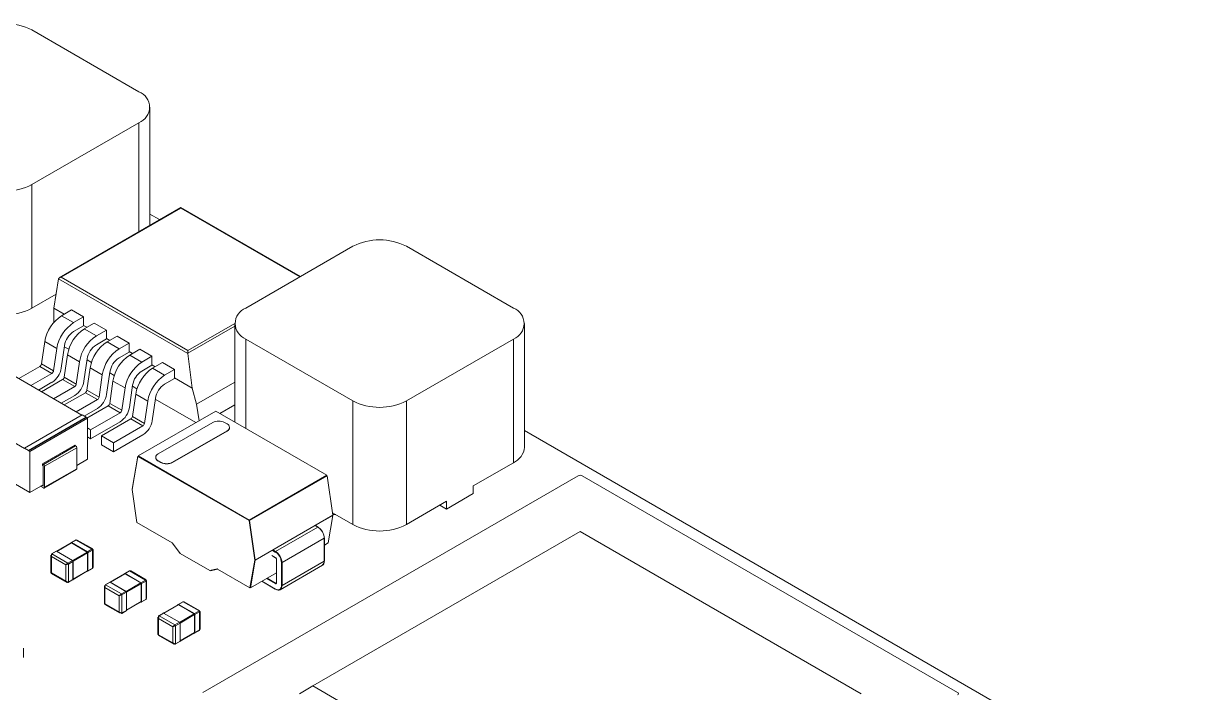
# Model space of a CAD drawing. Header units: millimetres. Extents: x -37 to 256, y 6 to 200.
# Drawn here: x 225.35 to 256.33, y 177.45 to 195.12 of the extents above; entities that cross this region are included whole.
import ezdxf

# ---------------------------------------------------------------- set-up
doc = ezdxf.new("R2010")
doc.units = ezdxf.units.MM

msp = doc.modelspace()

# ---------------------------------------------------------------- linework, layer by layer
at = {"color": 7, "linetype": 'Continuous', "lineweight": 15}
for p, q in [((228.403, 193.316), (225.574, 194.949)), ((228.696, 189.791), (228.696, 192.908)), ((225.574, 190.867), (228.403, 192.5)), ((225.574, 190.867), (225.574, 187.601)), ((229.511, 190.262), (226.295, 188.405)), ((229.511, 190.245), (226.345, 188.417)), ((232.676, 188.435), (229.511, 190.262)), ((229.511, 190.262), (229.511, 190.245)), ((228.95, 189.938), (228.696, 190.085)), ((234.06, 189.234), (231.231, 187.601)), ((238.302, 187.601), (235.474, 189.234)), ((226.274, 188.377), (226.158, 187.598)), ((226.274, 188.377), (226.275, 188.383)), ((229.697, 186.401), (226.274, 188.377)), ((226.345, 188.417), (226.275, 188.383)), ((226.345, 188.417), (229.697, 186.482)), ((225.574, 187.601), (226.213, 187.969)), ((226.158, 187.598), (226.43, 187.441)), ((226.158, 187.238), (226.158, 187.598)), ((226.624, 187.554), (226.36, 187.401)), ((226.624, 187.554), (226.943, 187.37)), ((226.159, 187.231), (226.158, 187.238)), ((226.36, 187.401), (226.678, 187.218)), ((226.943, 187.37), (226.678, 187.218)), ((226.943, 187.133), (226.678, 186.981)), ((226.943, 187.146), (226.943, 187.37)), ((226.943, 187.146), (227.031, 187.095)), ((226.943, 187.133), (226.943, 187.146)), ((227.225, 187.207), (226.961, 187.054)), ((227.225, 187.207), (227.544, 187.023)), ((230.938, 187.193), (230.938, 184.59)), ((238.595, 183.927), (238.595, 187.193)), ((226.961, 187.054), (227.279, 186.871)), ((227.544, 187.023), (227.279, 186.871)), ((227.544, 186.799), (227.544, 187.023)), ((227.826, 186.86), (227.562, 186.707)), ((227.826, 186.86), (228.145, 186.676)), ((225.915, 186.716), (225.829, 186.126)), ((225.915, 186.716), (226.233, 186.533)), ((226.233, 186.533), (226.147, 185.943)), ((226.435, 186.606), (226.349, 186.016)), ((226.55, 186.513), (226.431, 186.582)), ((227.544, 186.786), (227.279, 186.634)), ((227.544, 186.799), (227.632, 186.748)), ((227.544, 186.786), (227.544, 186.799)), ((227.562, 186.707), (227.88, 186.524)), ((228.145, 186.676), (227.88, 186.524)), ((228.145, 186.452), (228.145, 186.676)), ((228.427, 186.513), (228.163, 186.36)), ((228.427, 186.513), (228.746, 186.329)), ((231.231, 186.785), (234.06, 185.152)), ((235.474, 185.152), (238.302, 186.785)), ((238.302, 183.518), (238.302, 186.785)), ((226.516, 186.369), (226.43, 185.779)), ((226.516, 186.369), (226.834, 186.186)), ((227.036, 186.259), (226.95, 185.669)), ((227.151, 186.166), (227.032, 186.235)), ((228.145, 186.439), (227.88, 186.287)), ((228.145, 186.452), (228.233, 186.401)), ((228.145, 186.439), (228.145, 186.452)), ((228.163, 186.36), (228.481, 186.177)), ((228.746, 186.329), (228.481, 186.177)), ((228.746, 186.105), (228.746, 186.329)), ((229.697, 186.482), (229.697, 186.408)), ((229.697, 186.408), (229.697, 186.401)), ((229.813, 185.488), (229.697, 186.401)), ((226.893, 184.778), (224.567, 186.121)), ((225.787, 186.062), (225.228, 185.739)), ((225.787, 186.062), (226.105, 185.878)), ((225.829, 186.126), (226.147, 185.943)), ((226.834, 186.186), (226.748, 185.596)), ((227.117, 186.022), (227.031, 185.432)), ((227.117, 186.022), (227.435, 185.839)), ((227.637, 185.912), (227.551, 185.322)), ((228.746, 186.092), (228.481, 185.94)), ((228.746, 186.092), (228.746, 186.105)), ((228.746, 186.105), (228.834, 186.054)), ((229.028, 186.166), (228.764, 186.013)), ((228.764, 186.013), (229.083, 185.83)), ((229.028, 186.166), (229.347, 185.982)), ((229.347, 185.982), (229.083, 185.83)), ((229.347, 185.758), (229.347, 185.982)), ((226.105, 185.878), (225.546, 185.556)), ((226.105, 185.642), (225.751, 185.437)), ((226.388, 185.715), (225.829, 185.392)), ((226.388, 185.715), (226.706, 185.531)), ((226.43, 185.779), (226.748, 185.596)), ((227.435, 185.839), (227.349, 185.249)), ((227.718, 185.675), (227.632, 185.085)), ((227.752, 185.819), (227.633, 185.888)), ((227.718, 185.675), (228.036, 185.492)), ((229.347, 185.745), (229.083, 185.593)), ((229.347, 185.745), (229.347, 185.758)), ((229.347, 185.758), (229.813, 185.488)), ((230.938, 185.642), (229.93, 185.06)), ((226.706, 185.531), (226.147, 185.209)), ((226.706, 185.295), (226.352, 185.09)), ((226.989, 185.368), (226.43, 185.045)), ((226.989, 185.368), (227.307, 185.184)), ((227.031, 185.432), (227.349, 185.249)), ((228.036, 185.492), (227.95, 184.902)), ((228.238, 185.565), (228.152, 184.975)), ((228.319, 185.329), (228.233, 184.738)), ((228.353, 185.472), (228.234, 185.541)), ((228.319, 185.329), (228.637, 185.145)), ((229.813, 185.488), (229.93, 185.06)), ((223.046, 185.243), (225.38, 183.896)), ((227.307, 185.184), (226.748, 184.862)), ((227.59, 185.021), (227.031, 184.698)), ((227.59, 185.021), (227.908, 184.837)), ((227.632, 185.085), (227.95, 184.902)), ((228.637, 185.145), (228.551, 184.555)), ((228.839, 185.218), (228.753, 184.628)), ((229.906, 184.576), (228.836, 185.194)), ((229.93, 185.06), (229.995, 184.627)), ((230.54, 184.82), (230.938, 185.05)), ((234.06, 181.886), (234.06, 185.152)), ((235.474, 185.152), (235.474, 181.886)), ((226.9, 184.782), (225.38, 183.904)), ((225.486, 183.843), (227.006, 184.721)), ((225.486, 183.835), (227.006, 184.713)), ((225.521, 183.815), (227.041, 184.692)), ((227.006, 184.721), (226.9, 184.782)), ((227.307, 184.948), (226.96, 184.747)), ((227.006, 184.721), (227.006, 184.713)), ((227.041, 184.692), (227.006, 184.713)), ((227.041, 184.692), (227.041, 183.61)), ((227.908, 184.837), (227.128, 184.387)), ((228.191, 184.674), (227.411, 184.224)), ((228.191, 184.674), (228.51, 184.49)), ((228.233, 184.738), (228.551, 184.555)), ((230.435, 184.881), (228.384, 183.697)), ((233.371, 183.185), (230.435, 184.881)), ((227.041, 184.437), (227.128, 184.387)), ((227.908, 184.601), (227.128, 184.15)), ((227.128, 184.387), (227.128, 184.15)), ((228.51, 184.49), (227.729, 184.04)), ((230.354, 184.581), (228.913, 183.749)), ((229.295, 183.529), (230.735, 184.36)), ((229.295, 183.523), (230.735, 184.355)), ((230.735, 184.541), (230.667, 184.581)), ((230.735, 184.36), (230.735, 184.355)), ((230.8, 184.445), (230.8, 184.451)), ((256.333, 174.13), (238.595, 184.37)), ((227.041, 184.2), (227.128, 184.15)), ((227.411, 184.224), (227.729, 184.04)), ((227.411, 184.224), (227.411, 183.987)), ((228.51, 184.254), (227.729, 183.803)), ((227.729, 184.04), (227.729, 183.803)), ((225.38, 183.904), (225.38, 183.896)), ((225.38, 183.904), (225.486, 183.843)), ((225.486, 183.843), (225.486, 183.835)), ((225.486, 183.835), (225.521, 183.815)), ((225.521, 183.815), (225.521, 182.733)), ((225.857, 183.488), (226.706, 183.978)), ((225.881, 183.474), (226.73, 183.964)), ((225.91, 183.424), (226.759, 183.914)), ((226.706, 183.978), (226.73, 183.964)), ((226.759, 183.914), (226.759, 183.358)), ((227.411, 183.987), (227.729, 183.803)), ((225.857, 183.447), (225.857, 183.488)), ((225.857, 183.488), (225.881, 183.474)), ((225.857, 183.447), (225.875, 183.437)), ((225.875, 183.437), (225.875, 182.896)), ((225.91, 183.424), (225.91, 182.868)), ((226.759, 183.447), (227.041, 183.61)), ((228.226, 182.822), (228.377, 183.694)), ((228.377, 183.685), (228.226, 182.812)), ((228.377, 183.685), (231.314, 181.989)), ((228.384, 183.697), (231.321, 182.002)), ((228.848, 183.659), (228.848, 183.653)), ((228.913, 183.569), (228.982, 183.529)), ((228.913, 183.563), (228.913, 183.569)), ((228.913, 183.563), (228.982, 183.523)), ((228.982, 183.529), (228.982, 183.523)), ((229.295, 183.529), (229.295, 183.523)), ((237.242, 182.906), (238.302, 183.518)), ((225.902, 182.849), (226.75, 183.339)), ((225.91, 182.868), (226.759, 183.358)), ((240.017, 183.174), (230.096, 177.447)), ((231.321, 182.002), (233.371, 183.185)), ((231.328, 181.991), (233.378, 183.175)), ((233.529, 182.128), (233.378, 183.175)), ((250.044, 177.447), (240.123, 183.174)), ((225.079, 182.988), (225.521, 182.733)), ((225.521, 182.733), (225.875, 182.937)), ((225.881, 182.851), (225.804, 182.896)), ((225.875, 182.896), (225.839, 182.916)), ((228.226, 182.812), (228.226, 182.821)), ((228.226, 182.812), (228.352, 181.939)), ((237.242, 182.702), (237.242, 182.906)), ((235.474, 181.886), (236.534, 182.498)), ((237.242, 182.702), (236.534, 182.294)), ((236.534, 182.294), (236.534, 182.498)), ((233.519, 182.198), (234.06, 181.886)), ((236.534, 182.294), (236.358, 182.396)), ((228.352, 181.939), (229.281, 181.403)), ((231.464, 180.943), (231.314, 181.989)), ((231.328, 181.991), (231.478, 180.944)), ((231.478, 180.944), (233.529, 182.128)), ((233.066, 181.858), (233.529, 182.125)), ((233.403, 181.397), (233.529, 182.125)), ((233.529, 182.135), (233.529, 182.127)), ((232.016, 181.171), (233.133, 181.816)), ((240.07, 181.702), (232.999, 177.62)), ((233.138, 181.817), (233.067, 181.858)), ((247.495, 177.416), (240.07, 181.702)), ((226.613, 181.399), (226.231, 181.178)), ((226.607, 181.397), (226.607, 181.395)), ((226.733, 181.477), (226.613, 181.408)), ((227.04, 181.158), (226.619, 181.401)), ((226.621, 181.398), (227.038, 181.157)), ((226.743, 181.476), (226.623, 181.407)), ((226.623, 181.407), (227.043, 181.164)), ((227.163, 181.234), (226.743, 181.476)), ((226.774, 181.475), (226.743, 181.476)), ((227.182, 181.24), (226.774, 181.475)), ((229.288, 181.394), (229.494, 181.118)), ((229.289, 181.395), (229.494, 181.121)), ((232.186, 180.878), (233.303, 181.522)), ((233.303, 180.918), (233.303, 181.522)), ((233.306, 180.922), (233.306, 181.527)), ((233.306, 181.341), (233.403, 181.397)), ((226.078, 181.073), (226.078, 180.61)), ((226.106, 181.109), (226.092, 181.036)), ((226.092, 181.036), (226.092, 181.101)), ((226.471, 180.817), (226.092, 181.036)), ((226.092, 181.036), (226.092, 180.607)), ((226.217, 181.179), (226.096, 181.11)), ((226.227, 181.179), (226.106, 181.109)), ((226.106, 181.109), (226.527, 180.866)), ((226.217, 181.179), (226.216, 181.179)), ((226.647, 180.936), (226.227, 181.179)), ((226.65, 180.936), (226.229, 181.179)), ((226.527, 180.866), (226.647, 180.936)), ((227.043, 181.164), (227.163, 181.234)), ((227.049, 180.665), (227.049, 181.139)), ((227.05, 180.662), (227.05, 181.14)), ((227.178, 181.209), (227.057, 181.14)), ((227.057, 181.14), (227.057, 180.662)), ((227.163, 181.234), (227.182, 181.24)), ((227.178, 181.225), (227.192, 181.222)), ((227.178, 180.731), (227.178, 181.209)), ((227.192, 180.759), (227.192, 181.222)), ((229.494, 181.121), (230.281, 180.666)), ((229.494, 181.121), (229.499, 181.118)), ((231.338, 180.215), (231.464, 180.943)), ((231.352, 180.213), (231.478, 180.942)), ((231.464, 180.943), (231.479, 180.943)), ((231.478, 180.942), (231.941, 181.209)), ((231.915, 181.063), (232.011, 181.008)), ((232.041, 180.955), (232.041, 180.351)), ((232.044, 180.951), (232.044, 180.347)), ((226.471, 180.817), (226.527, 180.866)), ((226.541, 180.842), (226.471, 180.817)), ((226.471, 180.389), (226.471, 180.817)), ((226.661, 180.911), (226.541, 180.842)), ((226.541, 180.842), (226.541, 180.364)), ((226.661, 180.433), (226.661, 180.911)), ((226.663, 180.435), (226.663, 180.913)), ((226.663, 180.437), (227.045, 180.658)), ((227.039, 180.655), (227.041, 180.654)), ((227.053, 180.653), (227.173, 180.722)), ((227.057, 180.662), (227.178, 180.731)), ((227.178, 180.731), (227.192, 180.759)), ((228.147, 180.661), (228.027, 180.592)), ((228.157, 180.66), (228.037, 180.591)), ((228.578, 180.417), (228.157, 180.66)), ((228.188, 180.659), (228.157, 180.66)), ((228.596, 180.423), (228.188, 180.659)), ((230.281, 180.666), (230.472, 180.712)), ((230.48, 180.706), (230.292, 180.661)), ((230.481, 180.71), (231.338, 180.215)), ((232.135, 180.163), (233.254, 180.809)), ((232.172, 180.273), (232.172, 180.878)), ((233.303, 180.918), (232.186, 180.273)), ((232.186, 180.878), (232.186, 180.273)), ((226.078, 180.61), (226.092, 180.607)), ((226.092, 180.607), (226.088, 180.593)), ((226.088, 180.593), (226.496, 180.357)), ((226.092, 180.607), (226.471, 180.389)), ((226.471, 180.389), (226.541, 180.364)), ((226.527, 180.356), (226.471, 180.389)), ((226.537, 180.355), (226.657, 180.424)), ((226.541, 180.364), (226.661, 180.433)), ((226.657, 180.424), (226.657, 180.424)), ((227.631, 180.363), (227.511, 180.294)), ((227.641, 180.362), (227.521, 180.293)), ((227.631, 180.363), (227.631, 180.363)), ((228.061, 180.119), (227.641, 180.362)), ((228.064, 180.119), (227.643, 180.362)), ((228.027, 180.582), (227.645, 180.361)), ((228.021, 180.58), (228.021, 180.579)), ((228.454, 180.342), (228.033, 180.585)), ((228.452, 180.341), (228.035, 180.582)), ((228.037, 180.591), (228.457, 180.348)), ((228.457, 180.348), (228.578, 180.417)), ((228.463, 180.322), (228.463, 179.849)), ((228.465, 179.846), (228.465, 180.323)), ((228.592, 180.393), (228.472, 180.323)), ((228.472, 180.323), (228.472, 179.846)), ((228.578, 180.417), (228.596, 180.423)), ((228.592, 180.409), (228.606, 180.406)), ((228.592, 179.915), (228.592, 180.393)), ((228.606, 179.943), (228.606, 180.406)), ((231.352, 180.213), (232.041, 180.611)), ((231.651, 180.386), (232.009, 180.179)), ((231.651, 180.386), (232.016, 180.175)), ((232.009, 180.326), (231.779, 180.459)), ((232.016, 180.339), (231.793, 180.468)), ((227.492, 180.257), (227.492, 179.794)), ((227.521, 180.293), (227.506, 180.219)), ((227.506, 180.219), (227.506, 180.285)), ((227.885, 180.001), (227.506, 180.219)), ((227.506, 180.219), (227.506, 179.791)), ((227.521, 180.293), (227.941, 180.05)), ((227.885, 180.001), (227.941, 180.05)), ((227.955, 180.025), (227.885, 180.001)), ((227.941, 180.05), (228.061, 180.119)), ((228.076, 180.095), (227.955, 180.025)), ((227.955, 180.025), (227.955, 179.548)), ((228.076, 179.617), (228.076, 180.095)), ((228.077, 179.619), (228.077, 180.097)), ((227.492, 179.794), (227.506, 179.791)), ((227.506, 179.791), (227.502, 179.776)), ((227.502, 179.776), (227.91, 179.541)), ((227.506, 179.791), (227.885, 179.572)), ((227.885, 179.572), (227.885, 180.001)), ((228.077, 179.621), (228.46, 179.842)), ((228.453, 179.838), (228.455, 179.837)), ((228.467, 179.836), (228.588, 179.906)), ((228.472, 179.846), (228.592, 179.915)), ((228.592, 179.915), (228.606, 179.943)), ((229.442, 179.766), (229.059, 179.545)), ((229.435, 179.764), (229.435, 179.762)), ((229.561, 179.845), (229.441, 179.775)), ((229.868, 179.525), (229.447, 179.768)), ((229.449, 179.765), (229.866, 179.524)), ((229.571, 179.844), (229.451, 179.774)), ((229.451, 179.774), (229.872, 179.531)), ((229.992, 179.601), (229.571, 179.844)), ((229.602, 179.843), (229.571, 179.844)), ((230.011, 179.607), (229.602, 179.843)), ((227.885, 179.572), (227.955, 179.548)), ((227.941, 179.539), (227.885, 179.572)), ((227.951, 179.538), (228.071, 179.608)), ((227.955, 179.548), (228.076, 179.617)), ((228.071, 179.608), (228.072, 179.608)), ((228.906, 179.441), (228.906, 178.977)), ((228.935, 179.476), (228.921, 179.403)), ((228.921, 179.403), (228.921, 179.468)), ((229.299, 179.184), (228.921, 179.403)), ((228.921, 179.403), (228.921, 178.974)), ((229.045, 179.547), (228.925, 179.477)), ((229.055, 179.546), (228.935, 179.476)), ((228.935, 179.476), (229.356, 179.233)), ((229.045, 179.547), (229.045, 179.547)), ((229.476, 179.303), (229.055, 179.546)), ((229.478, 179.303), (229.057, 179.546)), ((229.872, 179.531), (229.992, 179.601)), ((229.877, 179.032), (229.877, 179.506)), ((229.879, 179.029), (229.879, 179.507)), ((230.006, 179.576), (229.886, 179.507)), ((229.886, 179.507), (229.886, 179.029)), ((229.992, 179.601), (230.011, 179.607)), ((230.006, 179.593), (230.021, 179.589)), ((230.006, 179.099), (230.006, 179.576)), ((230.021, 179.126), (230.021, 179.59)), ((229.299, 179.184), (229.356, 179.233)), ((229.37, 179.209), (229.299, 179.184)), ((229.299, 178.756), (229.299, 179.184)), ((229.356, 179.233), (229.476, 179.303)), ((229.49, 179.278), (229.37, 179.209)), ((229.37, 179.209), (229.37, 178.731)), ((229.49, 178.801), (229.49, 179.278)), ((229.491, 178.803), (229.491, 179.28)), ((229.882, 179.02), (230.002, 179.089)), ((229.886, 179.029), (230.006, 179.099)), ((230.006, 179.099), (230.021, 179.126)), ((228.906, 178.977), (228.921, 178.974)), ((228.921, 178.974), (228.916, 178.96)), ((228.916, 178.96), (229.324, 178.724)), ((228.921, 178.974), (229.299, 178.756)), ((229.366, 178.722), (229.486, 178.791)), ((229.37, 178.731), (229.49, 178.801)), ((229.486, 178.791), (229.486, 178.792)), ((229.491, 178.805), (229.874, 179.025)), ((229.868, 179.022), (229.869, 179.021)), ((225.356, 178.375), (225.356, 178.621)), ((229.299, 178.756), (229.37, 178.731)), ((229.356, 178.723), (229.299, 178.756)), ((232.999, 177.62), (232.645, 177.416)), ((237.065, 175.273), (232.999, 177.62))]:
    msp.add_line(p, q, dxfattribs=at)
at = {"color": 8, "linetype": 'Continuous', "lineweight": 15}
for p, q in [((228.403, 189.622), (228.403, 192.5)), ((232.661, 188.426), (229.511, 190.245)), ((229.697, 186.482), (230.938, 187.199)), ((230.938, 187.124), (229.697, 186.408)), ((231.231, 186.785), (231.231, 184.421)), ((233.063, 181.857), (233.133, 181.816)), ((226.621, 181.398), (226.235, 181.175)), ((226.652, 180.934), (227.038, 181.157)), ((227.049, 181.139), (226.662, 180.916)), ((227.192, 181.222), (227.178, 181.209)), ((232.009, 181.012), (231.914, 181.067)), ((231.932, 181.204), (231.931, 181.204)), ((232.009, 181.159), (231.937, 181.201)), ((232.016, 181.171), (231.945, 181.212)), ((226.663, 180.442), (227.049, 180.665)), ((228.035, 180.582), (227.649, 180.359)), ((228.066, 180.118), (228.452, 180.341)), ((228.463, 180.322), (228.077, 180.099)), ((228.606, 180.406), (228.592, 180.393)), ((232.041, 180.353), (232.016, 180.339)), ((228.077, 179.626), (228.463, 179.849)), ((229.449, 179.765), (229.064, 179.542)), ((229.48, 179.301), (229.866, 179.524)), ((229.877, 179.506), (229.491, 179.283)), ((230.021, 179.589), (230.006, 179.576)), ((229.491, 178.81), (229.877, 179.032))]:
    msp.add_line(p, q, dxfattribs=at)
at = {"color": 7, "linetype": 'Continuous', "lineweight": 15, "flags": 128}
for points in [[(233.609, 182.146), (233.556, 182.15), (233.527, 182.152)], [(230.48, 180.706), (230.481, 180.706), (230.481, 180.706)]]:
    msp.add_lwpolyline(points, dxfattribs=at)
at = {"color": 8, "linetype": 'Continuous', "lineweight": 15, "flags": 128}
for points in [[(226.619, 181.401), (226.617, 181.402), (226.615, 181.402), (226.613, 181.402), (226.612, 181.402), (226.61, 181.401), (226.609, 181.399), (226.609, 181.397), (226.608, 181.396)], [(229.286, 181.398), (229.287, 181.398), (229.288, 181.399)], [(229.289, 181.395), (229.288, 181.395), (229.288, 181.394), (229.288, 181.394), (229.288, 181.394)], [(227.041, 180.655), (227.042, 180.655), (227.044, 180.655), (227.046, 180.655), (227.047, 180.655), (227.049, 180.656), (227.05, 180.658), (227.05, 180.66), (227.05, 180.662)], [(228.033, 180.585), (228.031, 180.586), (228.029, 180.586), (228.027, 180.586), (228.026, 180.585), (228.024, 180.584), (228.023, 180.583), (228.023, 180.581), (228.023, 180.579)], [(228.455, 179.839), (228.456, 179.839), (228.458, 179.838), (228.46, 179.838), (228.461, 179.839), (228.463, 179.84), (228.464, 179.841), (228.464, 179.843), (228.465, 179.846)], [(229.447, 179.768), (229.445, 179.769), (229.443, 179.77), (229.442, 179.77), (229.44, 179.769), (229.439, 179.768), (229.438, 179.766), (229.437, 179.764), (229.437, 179.763)], [(229.869, 179.023), (229.87, 179.022), (229.872, 179.022), (229.874, 179.022), (229.876, 179.022), (229.877, 179.023), (229.878, 179.025), (229.879, 179.027), (229.879, 179.029)]]:
    msp.add_lwpolyline(points, dxfattribs=at)
at = {"color": 7, "linetype": 'Continuous', "lineweight": 15}
for centre, radius, start, end in [((224.867, 193.584), 1.537, 62.6097, 117.3903), ((228.248, 192.908), 0.437, 290.7834, 69.2166), ((224.867, 192.231), 1.537, 242.6097, 297.3903), ((234.767, 187.869), 1.537, 62.6097, 117.3903), ((224.867, 188.965), 1.537, 242.6097, 297.3903), ((231.386, 187.193), 0.437, 110.7834, 249.2166), ((238.147, 187.193), 0.437, 290.7834, 69.2166), ((226.904, 186.561), 1.001, 122.9121, 171.0503), ((227.222, 186.377), 1.001, 122.9121, 171.0503), ((226.976, 186.521), 0.548, 122.9121, 171.0503), ((227.505, 186.214), 1.001, 122.9121, 171.0503), ((227.823, 186.03), 1.001, 122.9121, 171.0503), ((227.577, 186.174), 0.548, 122.9121, 171.0503), ((228.106, 185.867), 1.001, 122.9121, 171.0503), ((228.424, 185.683), 1.001, 122.9121, 171.0503), ((228.178, 185.827), 0.548, 122.9121, 171.0503), ((228.707, 185.52), 1.001, 122.9121, 171.0503), ((225.736, 186.141), 0.0939, 302.9121, 351.0503), ((225.808, 186.101), 0.548, 302.9121, 351.0503), ((226.054, 185.957), 0.0939, 302.9121, 351.0503), ((229.026, 185.336), 1.001, 122.9121, 171.0503), ((228.779, 185.48), 0.548, 122.9121, 171.0503), ((229.308, 185.173), 1.001, 122.9121, 171.0503), ((226.337, 185.794), 0.0939, 302.9121, 351.0503), ((226.409, 185.754), 0.548, 302.9121, 351.0503), ((226.655, 185.61), 0.0939, 302.9121, 351.0503), ((229.627, 184.989), 1.001, 122.9121, 171.0503), ((229.38, 185.133), 0.548, 122.9121, 171.0503), ((226.938, 185.447), 0.0939, 302.9121, 351.0503), ((227.01, 185.407), 0.548, 302.9121, 351.0503), ((227.256, 185.263), 0.0939, 302.9121, 351.0503), ((227.539, 185.1), 0.0939, 302.9121, 351.0503), ((227.611, 185.06), 0.548, 302.9121, 351.0503), ((234.767, 186.517), 1.537, 242.6097, 297.3903), ((227.857, 184.916), 0.0939, 302.9121, 351.0503), ((228.14, 184.753), 0.0939, 302.9121, 351.0503), ((228.212, 184.713), 0.548, 302.9121, 351.0503), ((228.459, 184.569), 0.0939, 302.9121, 351.0503), ((230.51, 184.279), 0.34, 62.6097, 117.3903), ((230.701, 184.451), 0.0966, 290.7834, 69.2166), ((230.69, 184.456), 0.111, 294.3747, 354.3052), ((226.696, 183.911), 0.0629, 2.6055, 57.3945), ((228.947, 183.659), 0.0966, 110.7834, 249.2166), ((238.095, 183.977), 0.503, 294.3747, 354.3052), ((225.847, 183.421), 0.0629, 2.6055, 57.3945), ((228.959, 183.664), 0.111, 185.6948, 245.6253), ((229.138, 183.831), 0.34, 242.6097, 297.3903), ((229.138, 183.825), 0.34, 242.6097, 297.3903), ((226.738, 183.356), 0.0206, 305.698, 5.6204), ((240.07, 183.071), 0.115, 62.6097, 117.3903), ((225.892, 182.865), 0.0179, 230.7967, 9.214), ((234.767, 183.25), 1.537, 242.6097, 297.3903), ((233.135, 181.813), 0.00503, 354.3796, 54.302), ((226.616, 181.392), 0.00754, 54.3818, 114.314), ((226.627, 181.401), 0.00768, 122.6055, 177.3945), ((233.301, 181.526), 0.00503, 5.6948, 65.6253), ((226.1, 181.101), 0.0101, 54.3818, 114.314), ((226.631, 180.91), 0.0307, 2.6055, 57.3945), ((227.026, 181.138), 0.0231, 2.6055, 57.3945), ((227.047, 181.158), 0.00768, 122.6055, 177.3945), ((227.027, 181.139), 0.0231, 2.6055, 57.3945), ((227.027, 181.138), 0.0307, 2.6055, 57.3945), ((227.054, 181.147), 0.00769, 242.6097, 297.3903), ((227.147, 181.208), 0.0307, 2.6055, 57.3945), ((232.024, 181.158), 0.0154, 122.6055, 177.3945), ((232.014, 181.012), 0.00489, 173.5671, 236.4687), ((232.046, 180.955), 0.00489, 183.5349, 246.4374), ((226.511, 180.84), 0.0307, 2.6055, 57.3945), ((227.041, 180.664), 0.00755, 305.698, 5.6204), ((227.054, 180.669), 0.00769, 242.6097, 297.3903), ((227.168, 180.73), 0.0101, 305.698, 5.6204), ((230.485, 180.71), 0.00503, 245.686, 305.6182), ((232.179, 180.891), 0.0154, 242.6097, 297.3903), ((233.301, 180.923), 0.00503, 294.3747, 354.3052), ((226.533, 180.364), 0.0101, 234.3818, 294.314), ((228.031, 180.575), 0.00754, 54.3818, 114.314), ((228.041, 180.584), 0.00768, 122.6055, 177.3945), ((228.44, 180.321), 0.0231, 2.6055, 57.3945), ((228.462, 180.341), 0.00768, 122.6055, 177.3945), ((228.442, 180.322), 0.0231, 2.6055, 57.3945), ((228.441, 180.322), 0.0307, 2.6055, 57.3945), ((228.468, 180.33), 0.00769, 242.6097, 297.3903), ((228.561, 180.391), 0.0307, 2.6055, 57.3945), ((232.024, 180.326), 0.0154, 122.6055, 177.3945), ((232.046, 180.351), 0.00503, 185.6948, 245.6253), ((227.515, 180.285), 0.0101, 54.3818, 114.314), ((227.925, 180.024), 0.0307, 2.6055, 57.3945), ((228.045, 180.093), 0.0307, 2.6055, 57.3945), ((232.013, 180.179), 0.00437, 170.786, 309.2033), ((232.179, 180.287), 0.0154, 242.6097, 297.3903), ((228.455, 179.848), 0.00755, 305.698, 5.6204), ((228.468, 179.852), 0.00769, 242.6097, 297.3903), ((228.582, 179.914), 0.0101, 305.698, 5.6204), ((229.445, 179.759), 0.00754, 54.3818, 114.314), ((229.455, 179.768), 0.00768, 122.6055, 177.3945), ((227.947, 179.548), 0.0101, 234.3818, 294.314), ((228.929, 179.468), 0.0101, 54.3818, 114.314), ((229.854, 179.505), 0.0231, 2.6055, 57.3945), ((229.876, 179.525), 0.00768, 122.6055, 177.3945), ((229.856, 179.506), 0.0231, 2.6055, 57.3945), ((229.855, 179.506), 0.0307, 2.6055, 57.3945), ((229.882, 179.514), 0.00769, 242.6097, 297.3903), ((229.975, 179.575), 0.0307, 2.6055, 57.3945), ((229.339, 179.208), 0.0307, 2.6055, 57.3945), ((229.459, 179.277), 0.0307, 2.6055, 57.3945), ((229.996, 179.098), 0.0101, 305.698, 5.6204), ((229.869, 179.032), 0.00755, 305.698, 5.6204), ((229.882, 179.036), 0.00769, 242.6097, 297.3903), ((229.361, 178.731), 0.0101, 234.3818, 294.314), ((225.348, 178.376), 0.00754, 294.3747, 354.3052), ((250.032, 177.416), 0.0327, 290.7834, 69.2166)]:
    msp.add_arc(centre, radius, start, end, dxfattribs=at)
at = {"color": 8, "linetype": 'Continuous', "lineweight": 15}
for centre, radius, start, end in [((233.136, 181.812), 0.00503, 65.686, 125.6182), ((226.609, 181.397), 0.0021, 182.5816, 228.6489), ((226.617, 181.399), 0.00981, 53.6115, 116.0135), ((226.737, 181.468), 0.0101, 54.3818, 114.314), ((229.286, 181.402), 0.00503, 174.3874, 234.2124), ((233.301, 181.527), 0.00503, 294.3747, 354.3052), ((226.221, 181.17), 0.0101, 54.3818, 114.314), ((226.228, 181.176), 0.00251, 65.686, 125.6182), ((226.649, 180.934), 0.00251, 65.686, 125.6182), ((226.66, 180.913), 0.00251, 294.3747, 354.3052), ((227.042, 180.655), 0.0021, 191.3103, 237.4104), ((227.047, 180.661), 0.0101, 306.7097, 5.5317), ((228.151, 180.652), 0.0101, 54.3818, 114.314), ((230.481, 180.715), 0.0092, 201.1164, 262.1744), ((226.531, 180.363), 0.0101, 305.698, 5.6204), ((226.651, 180.432), 0.0102, 307.4864, 5.4628), ((226.66, 180.436), 0.00251, 294.3747, 354.3052), ((227.635, 180.354), 0.0101, 54.3818, 114.314), ((227.642, 180.36), 0.00251, 65.686, 125.6182), ((228.023, 180.581), 0.0021, 182.5816, 228.6489), ((228.031, 180.583), 0.00981, 53.6115, 116.0135), ((228.063, 180.117), 0.00251, 65.686, 125.6182), ((228.075, 180.097), 0.00251, 294.3747, 354.3052), ((228.456, 179.839), 0.0021, 191.3103, 237.4104), ((228.462, 179.845), 0.0101, 306.7097, 5.5317), ((229.437, 179.764), 0.0021, 182.5816, 228.6489), ((229.445, 179.766), 0.00981, 53.6115, 116.0135), ((229.565, 179.836), 0.0101, 54.3818, 114.314), ((227.945, 179.547), 0.0101, 305.698, 5.6204), ((228.066, 179.616), 0.0102, 307.4864, 5.4628), ((228.075, 179.619), 0.00251, 294.3747, 354.3052), ((229.049, 179.538), 0.0101, 54.3818, 114.314), ((229.056, 179.544), 0.00251, 65.686, 125.6182), ((229.477, 179.301), 0.00251, 65.686, 125.6182), ((229.489, 179.281), 0.00251, 294.3747, 354.3052), ((229.48, 178.8), 0.0102, 307.4864, 5.4628), ((229.489, 178.803), 0.00251, 294.3747, 354.3052), ((229.87, 179.023), 0.0021, 191.3103, 237.4104), ((229.876, 179.028), 0.0101, 306.7097, 5.5317), ((229.36, 178.73), 0.0101, 305.698, 5.6204)]:
    msp.add_arc(centre, radius, start, end, dxfattribs=at)
at = {"color": 7, "linetype": 'Continuous', "lineweight": 15}
for points in [[(233.303, 181.522), (233.3, 181.55), (233.295, 181.604), (233.256, 181.691), (233.2, 181.769), (233.155, 181.801), (233.133, 181.816)], [(232.016, 181.171), (232.038, 181.156), (232.083, 181.124), (232.139, 181.046), (232.178, 180.959), (232.183, 180.905), (232.186, 180.878)], [(232.016, 180.339), (232.02, 180.337), (232.027, 180.334), (232.036, 180.336), (232.043, 180.343), (232.044, 180.351), (232.044, 180.355)], [(232.136, 180.163), (232.118, 180.157), (232.083, 180.144), (232.038, 180.165), (232.016, 180.175)]]:
    msp.add_open_spline(points, degree=3, dxfattribs=at)
for points, knots in [([(233.14, 181.812), (233.162, 181.797), (233.204, 181.767), (233.258, 181.692), (233.288, 181.623), (233.301, 181.568), (233.302, 181.543), (233.303, 181.531)], [0, 0, 0, 0, 0.24965, 0.499343, 0.749036, 0.874878, 1, 1, 1, 1]), ([(226.613, 181.408), (226.612, 181.407), (226.61, 181.406), (226.608, 181.403), (226.607, 181.399), (226.607, 181.397)], [0, 0, 0, 0, 0.186437, 0.544465, 1, 1, 1, 1]), ([(229.281, 181.403), (229.282, 181.402), (229.285, 181.4), (229.287, 181.397), (229.289, 181.395)], [0, 0, 0, 0, 0.5, 1, 1, 1, 1]), ([(229.283, 181.398), (229.284, 181.397), (229.285, 181.396), (229.287, 181.394), (229.288, 181.394)], [0, 0, 0, 0, 0.489012, 1, 1, 1, 1]), ([(226.229, 181.179), (226.227, 181.18), (226.224, 181.181), (226.219, 181.181), (226.217, 181.18), (226.216, 181.179)], [0, 0, 0, 0, 0.46561, 0.826936, 1, 1, 1, 1]), ([(226.663, 180.913), (226.663, 180.915), (226.662, 180.92), (226.659, 180.927), (226.655, 180.932), (226.651, 180.935), (226.65, 180.936)], [0, 0, 0, 0, 0.250692, 0.519812, 0.787588, 1, 1, 1, 1]), ([(232.172, 180.878), (232.169, 180.903), (232.164, 180.955), (232.127, 181.04), (232.082, 181.1), (232.041, 181.139), (232.02, 181.152), (232.009, 181.159)], [0, 0, 0, 0, 0.24965, 0.499343, 0.749036, 0.874879, 1, 1, 1, 1]), ([(232.044, 180.951), (232.044, 180.954), (232.044, 180.959), (232.042, 180.968), (232.039, 180.977), (232.032, 180.989), (232.025, 181), (232.016, 181.008), (232.011, 181.011), (232.009, 181.012)], [0, 0, 0, 0, 0.127349, 0.249677, 0.372433, 0.501009, 0.754646, 0.875927, 1, 1, 1, 1]), ([(232.011, 181.008), (232.013, 181.006), (232.017, 181.004), (232.025, 180.997), (232.033, 180.985), (232.039, 180.972), (232.041, 180.962), (232.041, 180.958), (232.041, 180.955)], [0, 0, 0, 0, 0.126288, 0.251198, 0.499998, 0.748799, 0.87371, 1, 1, 1, 1]), ([(227.041, 180.654), (227.043, 180.653), (227.046, 180.651), (227.051, 180.651), (227.053, 180.653), (227.053, 180.653)], [0, 0, 0, 0, 0.470986, 0.836483, 1, 1, 1, 1]), ([(230.472, 180.712), (230.474, 180.712), (230.476, 180.712), (230.479, 180.711), (230.481, 180.71)], [0, 0, 0, 0, 0.5, 1, 1, 1, 1]), ([(233.253, 180.808), (233.253, 180.808), (233.272, 180.812), (233.294, 180.848), (233.3, 180.895), (233.303, 180.918)], [0, 0, 0, 0, 0.000102, 0.500051, 1, 1, 1, 1]), ([(233.303, 180.926), (233.301, 180.903), (233.296, 180.856), (233.269, 180.833), (233.255, 180.821)], [0, 0, 0, 0, 0.499957, 1, 1, 1, 1]), ([(226.657, 180.425), (226.658, 180.425), (226.66, 180.426), (226.662, 180.43), (226.663, 180.433), (226.663, 180.435)], [0, 0, 0, 0, 0.176671, 0.538997, 1, 1, 1, 1]), ([(227.643, 180.362), (227.641, 180.363), (227.638, 180.365), (227.633, 180.365), (227.631, 180.363), (227.631, 180.363)], [0, 0, 0, 0, 0.46561, 0.826936, 1, 1, 1, 1]), ([(228.027, 180.591), (228.026, 180.591), (228.024, 180.59), (228.022, 180.586), (228.021, 180.583), (228.021, 180.58)], [0, 0, 0, 0, 0.186437, 0.544465, 1, 1, 1, 1]), ([(232.044, 180.347), (232.044, 180.344), (232.044, 180.339), (232.041, 180.33), (232.036, 180.324), (232.029, 180.321), (232.023, 180.321), (232.016, 180.323), (232.011, 180.325), (232.009, 180.326)], [0, 0, 0, 0, 0.124073, 0.245354, 0.498991, 0.627567, 0.750323, 0.872651, 1, 1, 1, 1]), ([(228.077, 180.097), (228.077, 180.099), (228.076, 180.103), (228.073, 180.11), (228.069, 180.116), (228.066, 180.118), (228.064, 180.119)], [0, 0, 0, 0, 0.250692, 0.519812, 0.787588, 1, 1, 1, 1]), ([(232.009, 180.179), (232.03, 180.17), (232.074, 180.15), (232.107, 180.162), (232.124, 180.168)], [0, 0, 0, 0, 0.499957, 1, 1, 1, 1]), ([(228.455, 179.837), (228.457, 179.836), (228.46, 179.835), (228.465, 179.835), (228.467, 179.836), (228.468, 179.837)], [0, 0, 0, 0, 0.470986, 0.836483, 1, 1, 1, 1]), ([(229.441, 179.775), (229.44, 179.775), (229.438, 179.774), (229.436, 179.77), (229.436, 179.766), (229.435, 179.764)], [0, 0, 0, 0, 0.186437, 0.544465, 1, 1, 1, 1]), ([(228.072, 179.608), (228.072, 179.609), (228.074, 179.61), (228.077, 179.613), (228.077, 179.617), (228.077, 179.619)], [0, 0, 0, 0, 0.176671, 0.538997, 1, 1, 1, 1]), ([(229.057, 179.546), (229.056, 179.547), (229.052, 179.548), (229.047, 179.548), (229.045, 179.547), (229.045, 179.546)], [0, 0, 0, 0, 0.46561, 0.826936, 1, 1, 1, 1]), ([(229.491, 179.28), (229.491, 179.283), (229.491, 179.287), (229.487, 179.294), (229.483, 179.3), (229.48, 179.302), (229.478, 179.303)], [0, 0, 0, 0, 0.250692, 0.519812, 0.787588, 1, 1, 1, 1]), ([(229.486, 178.792), (229.487, 178.792), (229.488, 178.793), (229.491, 178.797), (229.491, 178.801), (229.491, 178.803)], [0, 0, 0, 0, 0.176671, 0.538997, 1, 1, 1, 1]), ([(229.869, 179.021), (229.871, 179.02), (229.875, 179.018), (229.879, 179.019), (229.881, 179.02), (229.882, 179.02)], [0, 0, 0, 0, 0.470986, 0.836483, 1, 1, 1, 1])]:
    msp.add_open_spline(points, degree=3, knots=knots, dxfattribs=at)
at = {"color": 8, "linetype": 'Continuous', "lineweight": 15}
msp.add_open_spline([(232.124, 180.168), (232.137, 180.18), (232.157, 180.197), (232.17, 180.237), (232.171, 180.261), (232.172, 180.273)], degree=3, knots=[0, 0, 0, 0, 0.498731, 0.750085, 1, 1, 1, 1], dxfattribs=at)
msp.add_open_spline([(232.186, 180.273), (232.183, 180.249), (232.179, 180.199), (232.15, 180.175), (232.136, 180.163)], degree=3, dxfattribs=at)

doc.saveas('drawing.dxf')
